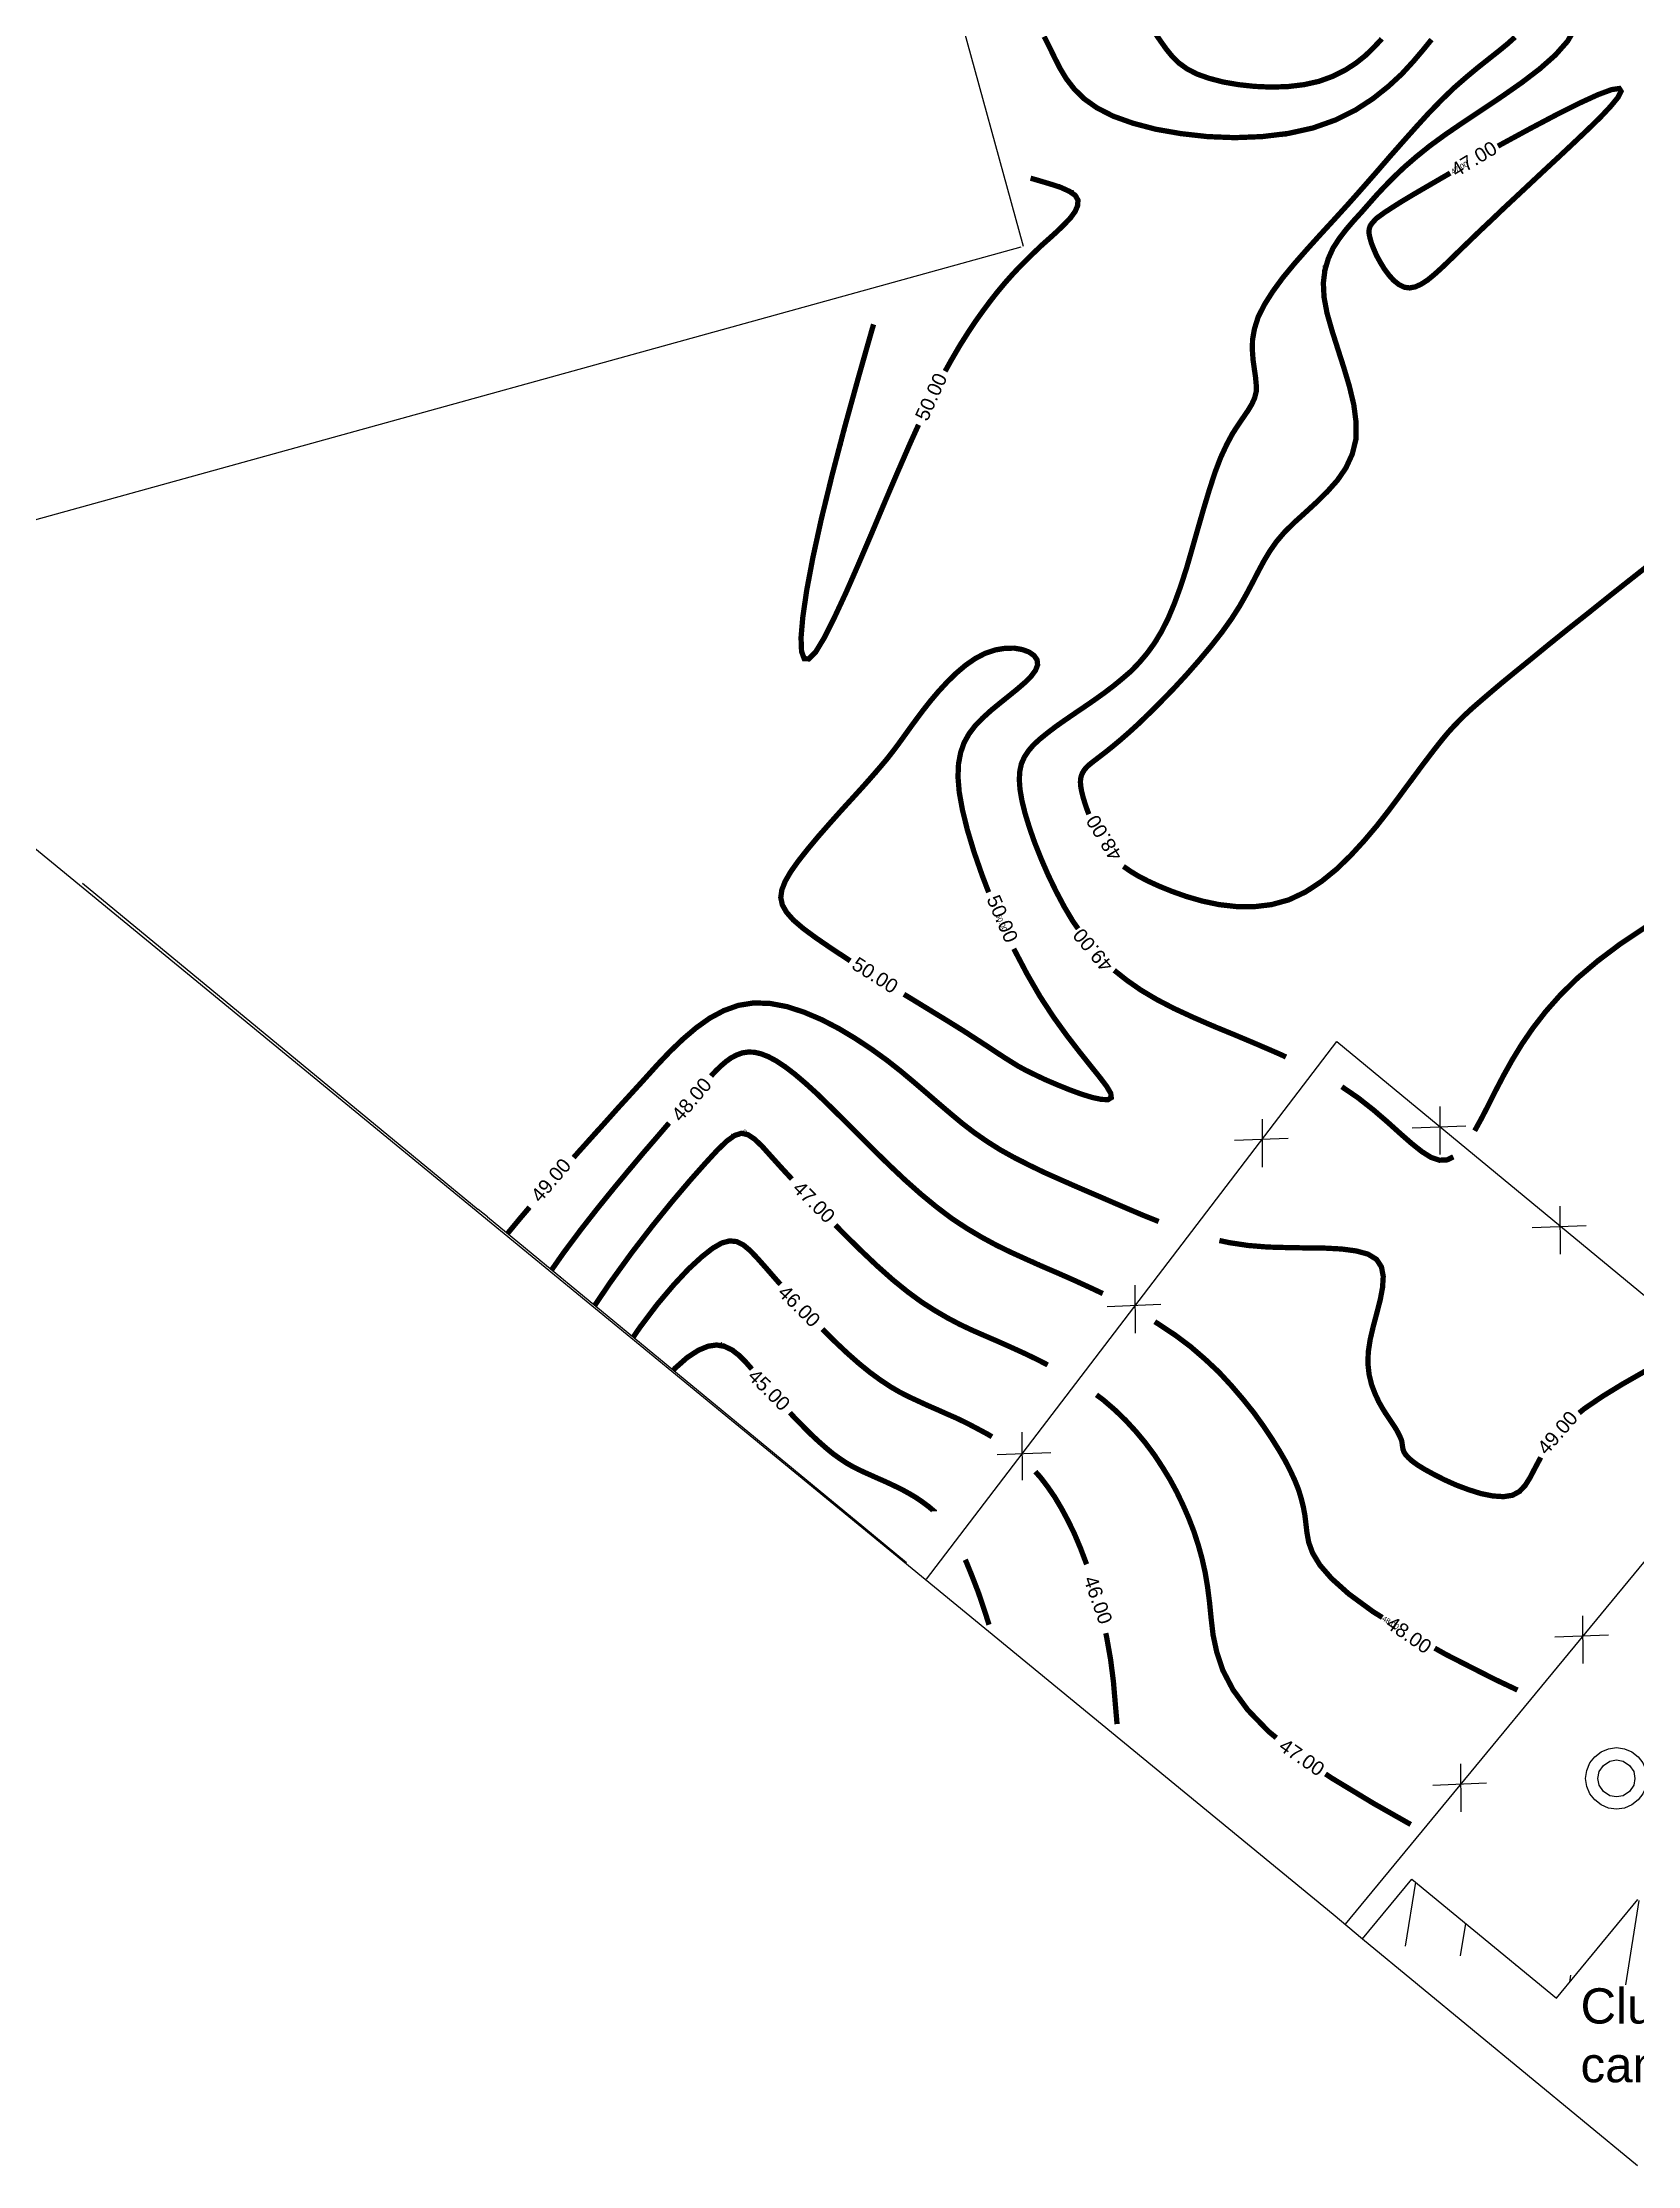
# Model space of a CAD drawing. Header units: metres. Extents: x 64 to 796628, y 142 to 671743.
# Drawn here: x 364120.2 to 364210.7, y 375680.4 to 375800.9 of the extents above; entities that cross this region are included whole.
import ezdxf
from ezdxf.enums import TextEntityAlignment as Align

# ---------------------------------------------------------------- set-up
doc = ezdxf.new("R2010")
doc.units = ezdxf.units.M
doc.header["$LTSCALE"] = 2
for name, color, linetype in [('Bâtiment', 1, 'Continuous'), ('Cotation Courbes de niveau', 246, 'Continuous'), ('COURBE PRINCIPALE', 246, 'Continuous'), ('SYMBOL_PUITS', 5, 'Continuous'), ('texte', 7, 'Continuous')]:
    doc.layers.add(name, color=color, linetype=linetype)
doc.layers.add('SYMBOL_CLOTURE', color=7, linetype='Continuous', lineweight=25)
doc.styles.add('Text pro', font='txt.shx', dxfattribs={"height": 5, "bigfont": 'bigfont.shx'})

# ---------------------------------------------------------------- blocks, each defined once
blk = doc.blocks.new('043')
at = {"color": 0, "linetype": 'Continuous'}
for p, q in [((-0.43, 0.25), (-0.35, 0.35)), ((-0.35, 0.35), (-0.25, 0.43)), ((-0.25, 0.43), (-0.13, 0.48)), ((-0.13, 0.48), (0, 0.5)), ((0, 0.5), (0.13, 0.48)), ((0.13, 0.48), (0.25, 0.43)), ((0.25, 0.43), (0.35, 0.35)), ((0.35, 0.35), (0.43, 0.25)), ((-0.5, 0), (-0.48, 0.13)), ((-0.48, -0.13), (-0.5, 0)), ((-0.48, 0.13), (-0.43, 0.25)), ((-0.3, 0), (-0.28, 0.11)), ((-0.28, -0.11), (-0.3, 0)), ((-0.28, 0.11), (-0.21, 0.21)), ((-0.21, 0.21), (-0.11, 0.28)), ((-0.11, 0.28), (0, 0.3)), ((0, 0.3), (0.11, 0.28)), ((0.11, 0.28), (0.21, 0.21)), ((0.21, 0.21), (0.28, 0.11)), ((0.28, 0.11), (0.3, 0)), ((0.3, 0), (0.28, -0.11)), ((0.43, 0.25), (0.48, 0.13)), ((0.48, 0.13), (0.5, 0)), ((0.5, 0), (0.48, -0.13)), ((-0.43, -0.25), (-0.48, -0.13)), ((-0.35, -0.35), (-0.43, -0.25)), ((-0.21, -0.21), (-0.28, -0.11)), ((-0.11, -0.28), (-0.21, -0.21)), ((0, -0.3), (-0.11, -0.28)), ((0.11, -0.28), (0, -0.3)), ((0.21, -0.21), (0.11, -0.28)), ((0.28, -0.11), (0.21, -0.21)), ((0.43, -0.25), (0.35, -0.35)), ((0.48, -0.13), (0.43, -0.25)), ((-0.25, -0.43), (-0.35, -0.35)), ((-0.13, -0.48), (-0.25, -0.43)), ((0, -0.5), (-0.13, -0.48)), ((0.13, -0.48), (0, -0.5)), ((0.25, -0.43), (0.13, -0.48)), ((0.35, -0.35), (0.25, -0.43))]:
    blk.add_line(p, q, dxfattribs=at)
blk = doc.blocks.new('puit')
at = {"layer": 'SYMBOL_PUITS', "xscale": 7, "yscale": 7, "zscale": 7}
blk.add_blockref('043', (0.08, -0.03, -0.39), dxfattribs=at)
blk = doc.blocks.new('A$C2BBB404F')
at = {"layer": 'SYMBOL_CLOTURE'}
for p, q in [((1.6, 0, -7.84), (1.59, 2.72, -7.84)), ((0, 1.52, -7.84), (3.05, 1.64, -7.84))]:
    blk.add_line(p, q, dxfattribs=at)

msp = doc.modelspace()

# ---------------------------------------------------------------- hatches: boundary and pattern name
at = {"layer": 'Bâtiment'}
h = msp.add_hatch(dxfattribs=at)
h.set_pattern_fill('ANSI31', color=256, angle=216, style=0)
edge = h.paths.add_edge_path()
edge.add_line((364206.12, 375689.85), (364210.75, 375695.47))
edge.add_line((364210.75, 375695.47), (364218.15, 375689.36))
edge.add_line((364218.15, 375689.36), (364218.03, 375689.22))
edge.add_line((364195.12, 375693.23), (364210.73, 375680.36))
edge.add_line((364195.12, 375693.23), (364197.91, 375696.62))
edge.add_line((364197.91, 375696.62), (364206.12, 375689.85))
h.paths.add_polyline_path([(364206.99, 375690.92), (364214.37, 375690.92), (364214.37, 375684.52), (364206.99, 375684.52)], flags=25)

# ---------------------------------------------------------------- linework, layer by layer
for p, q in [((364149.44, 375885.27), (364175.85, 375789.32)), ((363991.76, 375860.22), (364193.44, 375694.62)), ((364116.99, 375773.03), (364175.73, 375789.29)), ((364122.46, 375753.16), (364144.92, 375734.63)), ((364145.44, 375734.21), (364144.92, 375734.63)), ((364145.08, 375734.51), (364145.22, 375734.39)), ((364145.44, 375734.21), (364166.8, 375716.59)), ((364166.8, 375716.59), (364169.23, 375714.59)), ((364193.44, 375694.62), (364195.12, 375693.23)), ((364195.12, 375693.23), (364195.12, 375693.23))]:
    msp.add_line(p, q)
for p in [(364149.57, 375730.8), (364195.12, 375693.23)]:
    msp.add_point(p)
for p, q in [((364195.12, 375693.23), (364197.91, 375696.62)), ((364197.91, 375696.62), (364206.12, 375689.85)), ((364206.12, 375689.85), (364210.75, 375695.47)), ((364195.12, 375693.23), (364210.73, 375680.36))]:
    msp.add_line(p, q, dxfattribs=at)
at = {"layer": 'COURBE PRINCIPALE', "const_width": 0.3, "flags": 128}
for points, elevation in [([(364207.19, 375801.71), (364206.75, 375800.95), (364206.06, 375800.17), (364205.18, 375799.39), (364204.16, 375798.61), (364203.06, 375797.84), (364201.93, 375797.08), (364200.83, 375796.35), (364199.82, 375795.66), (364198.93, 375795.01), (364198.16, 375794.39), (364197.49, 375793.81), (364196.91, 375793.26), (364196.39, 375792.73), (364195.91, 375792.22), (364195.47, 375791.72), (364195.04, 375791.23), (364194.6, 375790.75), (364194.18, 375790.26), (364193.79, 375789.75), (364193.44, 375789.21), (364193.17, 375788.61), (364192.98, 375787.96), (364192.89, 375787.23), (364192.93, 375786.42), (364193.1, 375785.51), (364193.38, 375784.53), (364193.71, 375783.49), (364194.05, 375782.43), (364194.37, 375781.36), (364194.62, 375780.31), (364194.75, 375779.3), (364194.74, 375778.36), (364194.53, 375777.51), (364194.17, 375776.73), (364193.69, 375776.03), (364193.11, 375775.38), (364192.49, 375774.77), (364191.86, 375774.19), (364191.25, 375773.64), (364190.7, 375773.1), (364190.23, 375772.55), (364189.84, 375771.99), (364189.5, 375771.42), (364189.19, 375770.84), (364188.87, 375770.22), (364188.53, 375769.58), (364188.14, 375768.89), (364187.68, 375768.17), (364187.13, 375767.4), (364186.51, 375766.61), (364185.83, 375765.8), (364185.12, 375764.99), (364184.4, 375764.21), (364183.69, 375763.48), (364183.01, 375762.8), (364182.39, 375762.2), (364181.84, 375761.7), (364181.36, 375761.28), (364180.94, 375760.93), (364180.58, 375760.64), (364180.28, 375760.41), (364180.02, 375760.21), (364179.8, 375760.04), (364179.61, 375759.89), (364179.46, 375759.75), (364179.33, 375759.6), (364179.23, 375759.44), (364179.16, 375759.28), (364179.11, 375759.09), (364179.1, 375758.88), (364179.12, 375758.64), (364179.17, 375758.36), (364179.25, 375758.04), (364179.36, 375757.68), (364179.49, 375757.3), (364179.58, 375757.07)], 48), ([(364203.77, 375801.19), (364203.35, 375800.81), (364202.85, 375800.4), (364202.28, 375799.95), (364201.65, 375799.45), (364200.99, 375798.9), (364200.29, 375798.29), (364199.59, 375797.61), (364198.87, 375796.87), (364198.15, 375796.08), (364197.41, 375795.25), (364196.66, 375794.4), (364195.9, 375793.52), (364195.12, 375792.63), (364194.34, 375791.75), (364193.54, 375790.87), (364192.74, 375790), (364191.98, 375789.16), (364191.25, 375788.33), (364190.59, 375787.53), (364190.02, 375786.75), (364189.55, 375786.01), (364189.19, 375785.3), (364188.98, 375784.63), (364188.87, 375784.01), (364188.86, 375783.42), (364188.9, 375782.87), (364188.97, 375782.36), (364189.04, 375781.89), (364189.08, 375781.45), (364189.08, 375781.06), (364188.99, 375780.7), (364188.83, 375780.35), (364188.62, 375780), (364188.36, 375779.62), (364188.06, 375779.18), (364187.73, 375778.67), (364187.4, 375778.05), (364187.06, 375777.32), (364186.73, 375776.45), (364186.41, 375775.46), (364186.09, 375774.4), (364185.77, 375773.29), (364185.45, 375772.17), (364185.13, 375771.06), (364184.79, 375770.01), (364184.44, 375769.05), (364184.08, 375768.19), (364183.7, 375767.44), (364183.3, 375766.78), (364182.88, 375766.2), (364182.44, 375765.68), (364181.98, 375765.2), (364181.48, 375764.77), (364180.97, 375764.35), (364180.43, 375763.94), (364179.87, 375763.54), (364179.3, 375763.15), (364178.74, 375762.77), (364178.2, 375762.4), (364177.69, 375762.04), (364177.22, 375761.68), (364176.8, 375761.34), (364176.44, 375761.01), (364176.15, 375760.67), (364175.92, 375760.32), (364175.75, 375759.94), (364175.66, 375759.52), (364175.63, 375759.04), (364175.67, 375758.48), (364175.78, 375757.84), (364175.96, 375757.11), (364176.21, 375756.3), (364176.51, 375755.44), (364176.87, 375754.54), (364177.27, 375753.62), (364177.71, 375752.71), (364178.18, 375751.82), (364178.68, 375750.98), (364178.97, 375750.57)], 49), ([(364177.04, 375801.22), (364177.34, 375800.63), (364177.63, 375800.03), (364177.94, 375799.42), (364178.3, 375798.82), (364178.75, 375798.24), (364179.32, 375797.68), (364180.04, 375797.17), (364180.96, 375796.7), (364182.08, 375796.3), (364183.37, 375795.96), (364184.8, 375795.71), (364186.31, 375795.54), (364187.86, 375795.48), (364189.41, 375795.54), (364190.9, 375795.72), (364192.3, 375796.03), (364193.57, 375796.48), (364194.7, 375797.04), (364195.7, 375797.69), (364196.58, 375798.39), (364197.35, 375799.1), (364198, 375799.81), (364198.56, 375800.47), (364199.03, 375801.05)], 49), ([(364183.26, 375801.53), (364183.63, 375800.99), (364183.97, 375800.51), (364184.32, 375800.08), (364184.7, 375799.71), (364185.16, 375799.38), (364185.72, 375799.09), (364186.4, 375798.85), (364187.2, 375798.64), (364188.07, 375798.49), (364188.99, 375798.39), (364189.94, 375798.35), (364190.88, 375798.38), (364191.8, 375798.49), (364192.65, 375798.68), (364193.42, 375798.96), (364194.12, 375799.31), (364194.74, 375799.71), (364195.29, 375800.15), (364195.77, 375800.62), (364196.21, 375801.09)], 48), ([(364200.09, 375793.47), (364199.04, 375792.86), (364198.06, 375792.29), (364197.31, 375791.84), (364196.76, 375791.49), (364196.36, 375791.23), (364196.1, 375791.04), (364195.92, 375790.91), (364195.82, 375790.81), (364195.74, 375790.72), (364195.67, 375790.64), (364195.6, 375790.55), (364195.54, 375790.45), (364195.5, 375790.33), (364195.48, 375790.18), (364195.49, 375790), (364195.54, 375789.77), (364195.62, 375789.49), (364195.75, 375789.16), (364195.91, 375788.79), (364196.12, 375788.41), (364196.35, 375788.03), (364196.61, 375787.68), (364196.88, 375787.38), (364197.18, 375787.14), (364197.48, 375786.99), (364197.79, 375786.95), (364198.11, 375787.01), (364198.44, 375787.16), (364198.8, 375787.39), (364199.19, 375787.71), (364199.61, 375788.09), (364200.08, 375788.54), (364200.59, 375789.04), (364201.16, 375789.59), (364201.77, 375790.18), (364202.43, 375790.8), (364203.13, 375791.47), (364203.87, 375792.16), (364204.64, 375792.88), (364205.44, 375793.63), (364206.26, 375794.39), (364207.09, 375795.17), (364207.89, 375795.93), (364208.61, 375796.63), (364209.2, 375797.26), (364209.61, 375797.76), (364209.79, 375798.11), (364209.69, 375798.27), (364209.26, 375798.21), (364208.48, 375797.92), (364207.39, 375797.42), (364206.08, 375796.76), (364204.64, 375796), (364203.13, 375795.18), (364202.8, 375795)], 47), ([(364171.42, 375782.22), (364171.77, 375782.85), (364172.26, 375783.69), (364172.73, 375784.43), (364173.17, 375785.09), (364173.6, 375785.69), (364174.01, 375786.24), (364174.42, 375786.76), (364174.82, 375787.24), (364175.23, 375787.7), (364175.63, 375788.13), (364176.05, 375788.55), (364176.47, 375788.96), (364176.9, 375789.37), (364177.35, 375789.77), (364177.79, 375790.17), (364178.19, 375790.56), (364178.54, 375790.93), (364178.8, 375791.29), (364178.94, 375791.62), (364178.96, 375791.93), (364178.81, 375792.2), (364178.48, 375792.43), (364178, 375792.65), (364177.42, 375792.84), (364176.75, 375793.04), (364176.27, 375793.18)], 50), ([(364167.36, 375784.88), (364167.3, 375784.69), (364166.49, 375781.84), (364165.71, 375779.02), (364165, 375776.31), (364164.39, 375773.82), (364163.91, 375771.63), (364163.56, 375769.77), (364163.34, 375768.26), (364163.24, 375767.1), (364163.27, 375766.31), (364163.42, 375765.9), (364163.68, 375765.89), (364164.07, 375766.28), (364164.56, 375767.09), (364165.14, 375768.25), (364165.8, 375769.67), (364166.51, 375771.29), (364167.25, 375773.02), (364167.99, 375774.78), (364168.73, 375776.51), (364169.43, 375778.12), (364169.91, 375779.18)], 50), ([(364181.54, 375754.11), (364181.93, 375753.84), (364182.39, 375753.56), (364182.93, 375753.28), (364183.56, 375752.99), (364184.3, 375752.69), (364185.12, 375752.4), (364186.02, 375752.14), (364186.97, 375751.94), (364187.95, 375751.83), (364188.95, 375751.82), (364189.95, 375751.94), (364190.93, 375752.21), (364191.88, 375752.66), (364192.79, 375753.26), (364193.65, 375753.96), (364194.46, 375754.75), (364195.22, 375755.58), (364195.93, 375756.42), (364196.57, 375757.24), (364197.14, 375758), (364197.64, 375758.68), (364198.08, 375759.27), (364198.47, 375759.8), (364198.82, 375760.26), (364199.14, 375760.68), (364199.43, 375761.05), (364199.71, 375761.4), (364199.98, 375761.72), (364200.27, 375762.04), (364200.58, 375762.36), (364200.92, 375762.7), (364201.32, 375763.07), (364201.79, 375763.48), (364202.35, 375763.96), (364203, 375764.51), (364203.78, 375765.15), (364204.68, 375765.88), (364205.68, 375766.7), (364206.76, 375767.57), (364207.9, 375768.47), (364209.06, 375769.4), (364210.21, 375770.31), (364211.34, 375771.2)], 48), ([(364173.89, 375752.64), (364173.53, 375753.58), (364173.06, 375754.93), (364172.68, 375756.19), (364172.4, 375757.33), (364172.22, 375758.33), (364172.15, 375759.19), (364172.18, 375759.93), (364172.3, 375760.57), (364172.5, 375761.14), (364172.78, 375761.64), (364173.13, 375762.1), (364173.55, 375762.53), (364174.02, 375762.96), (364174.52, 375763.37), (364175.03, 375763.78), (364175.51, 375764.17), (364175.95, 375764.55), (364176.3, 375764.9), (364176.55, 375765.24), (364176.67, 375765.55), (364176.64, 375765.83), (364176.47, 375766.08), (364176.18, 375766.28), (364175.8, 375766.42), (364175.34, 375766.5), (364174.82, 375766.49), (364174.27, 375766.4), (364173.7, 375766.21), (364173.13, 375765.91), (364172.58, 375765.53), (364172.04, 375765.07), (364171.53, 375764.57), (364171.05, 375764.05), (364170.6, 375763.52), (364170.19, 375763), (364169.83, 375762.52), (364169.52, 375762.1), (364169.24, 375761.71), (364168.98, 375761.35), (364168.72, 375760.99), (364168.44, 375760.62), (364168.12, 375760.21), (364167.74, 375759.76), (364167.29, 375759.24), (364166.76, 375758.64), (364166.15, 375757.97), (364165.51, 375757.27), (364164.86, 375756.54), (364164.22, 375755.81), (364163.62, 375755.09), (364163.09, 375754.42), (364162.65, 375753.8), (364162.34, 375753.26), (364162.15, 375752.78), (364162.09, 375752.34), (364162.18, 375751.92), (364162.42, 375751.5), (364162.81, 375751.06), (364163.37, 375750.58), (364164.09, 375750.05), (364164.98, 375749.44), (364166, 375748.77), (364166.03, 375748.75)], 50), ([(364201.48, 375739.1), (364201.86, 375739.79), (364202.26, 375740.56), (364202.67, 375741.38), (364203.12, 375742.24), (364203.61, 375743.12), (364204.16, 375744.02), (364204.79, 375744.94), (364205.52, 375745.88), (364206.36, 375746.83), (364207.33, 375747.78), (364208.45, 375748.73), (364209.71, 375749.68), (364211.1, 375750.61), (364212.56, 375751.51), (364214.06, 375752.36), (364215.54, 375753.15), (364216.48, 375753.62)], 49), ([(364169.08, 375746.85), (364169.43, 375746.64), (364170.54, 375745.96), (364171.57, 375745.33), (364172.47, 375744.77), (364173.21, 375744.29), (364173.81, 375743.9), (364174.31, 375743.57), (364174.75, 375743.28), (364175.15, 375743.03), (364175.55, 375742.78), (364175.99, 375742.54), (364176.5, 375742.29), (364177.11, 375742), (364177.79, 375741.71), (364178.48, 375741.43), (364179.16, 375741.18), (364179.78, 375740.99), (364180.3, 375740.88), (364180.67, 375740.87), (364180.85, 375740.98), (364180.82, 375741.23), (364180.59, 375741.62), (364180.19, 375742.15), (364179.66, 375742.81), (364179.03, 375743.6), (364178.32, 375744.52), (364177.57, 375745.56), (364176.81, 375746.72), (364176.07, 375748), (364175.36, 375749.35), (364175.32, 375749.43)], 50), ([(364181.02, 375748.21), (364181.74, 375747.64), (364182.53, 375747.09), (364183.42, 375746.56), (364184.4, 375746.05), (364185.48, 375745.55), (364186.65, 375745.04), (364187.87, 375744.54), (364189.13, 375744.01), (364190.38, 375743.47), (364190.77, 375743.29)], 49), ([(364183.54, 375733.95), (364182.62, 375734.32), (364181.68, 375734.72), (364180.75, 375735.12), (364179.82, 375735.52), (364178.89, 375735.92), (364177.98, 375736.32), (364177.08, 375736.72), (364176.21, 375737.14), (364175.36, 375737.57), (364174.55, 375738.02), (364173.79, 375738.5), (364173.07, 375739), (364172.38, 375739.53), (364171.71, 375740.09), (364171.04, 375740.66), (364170.36, 375741.25), (364169.66, 375741.85), (364168.92, 375742.47), (364168.12, 375743.1), (364167.26, 375743.72), (364166.34, 375744.33), (364165.39, 375744.9), (364164.41, 375745.41), (364163.42, 375745.83), (364162.44, 375746.15), (364161.48, 375746.33), (364160.56, 375746.36), (364159.68, 375746.22), (364158.85, 375745.92), (364158.05, 375745.49), (364157.28, 375744.94), (364156.53, 375744.3), (364155.79, 375743.59), (364155.06, 375742.82), (364154.33, 375742.01), (364153.58, 375741.19), (364152.83, 375740.37), (364152.09, 375739.54), (364151.35, 375738.72), (364150.62, 375737.91), (364150.33, 375737.58)], 49), ([(364180.37, 375729.86), (364179.69, 375730.18), (364178.73, 375730.62), (364177.8, 375731.03), (364176.89, 375731.42), (364176.02, 375731.81), (364175.16, 375732.2), (364174.32, 375732.61), (364173.49, 375733.06), (364172.65, 375733.56), (364171.8, 375734.12), (364170.94, 375734.77), (364170.05, 375735.5), (364169.15, 375736.3), (364168.25, 375737.15), (364167.36, 375738.02), (364166.5, 375738.88), (364165.66, 375739.72), (364164.87, 375740.5), (364164.14, 375741.21), (364163.48, 375741.81), (364162.88, 375742.32), (364162.33, 375742.74), (364161.83, 375743.07), (364161.38, 375743.31), (364160.97, 375743.47), (364160.59, 375743.56), (364160.23, 375743.57), (364159.9, 375743.52), (364159.58, 375743.4), (364159.27, 375743.24), (364158.98, 375743.03), (364158.69, 375742.78), (364158.41, 375742.51), (364158.13, 375742.21)], 48), ([(364193.94, 375741.6), (364194.85, 375740.98), (364195.74, 375740.28), (364196.54, 375739.59), (364197.25, 375738.95), (364197.9, 375738.38), (364198.48, 375737.92), (364199, 375737.59), (364199.48, 375737.43), (364199.92, 375737.45), (364200.27, 375737.62)], 49), ([(364155.75, 375739.54), (364155.59, 375739.36), (364155, 375738.67), (364154.3, 375737.86), (364153.51, 375736.92), (364152.63, 375735.86), (364151.69, 375734.7), (364150.72, 375733.46), (364149.75, 375732.16), (364149.08, 375731.2)], 48), ([(364162.72, 375736.36), (364162.2, 375736.92), (364161.55, 375737.64), (364161.03, 375738.22), (364160.6, 375738.63), (364160.22, 375738.88), (364159.86, 375738.96), (364159.48, 375738.84), (364159.03, 375738.52), (364158.48, 375737.99), (364157.79, 375737.24), (364156.93, 375736.27), (364155.92, 375735.08), (364154.81, 375733.71), (364153.63, 375732.18), (364152.43, 375730.52), (364151.53, 375729.19)], 47), ([(364147.83, 375734.76), (364147.36, 375734.21), (364146.82, 375733.56), (364146.58, 375733.27)], 49), ([(364177.24, 375725.81), (364176.66, 375726.11), (364175.89, 375726.48), (364175.12, 375726.83), (364174.38, 375727.16), (364173.66, 375727.47), (364172.95, 375727.78), (364172.25, 375728.11), (364171.55, 375728.48), (364170.83, 375728.9), (364170.08, 375729.38), (364169.29, 375729.96), (364168.45, 375730.64), (364167.55, 375731.44), (364166.61, 375732.33), (364165.66, 375733.27), (364165.19, 375733.75)], 47), ([(364205.23, 375720.56), (364204.91, 375719.96), (364204.63, 375719.42), (364204.35, 375718.97), (364204.03, 375718.63), (364203.63, 375718.41), (364203.12, 375718.33), (364202.51, 375718.37), (364201.85, 375718.5), (364201.15, 375718.72), (364200.45, 375718.98), (364199.78, 375719.28), (364199.17, 375719.59), (364198.64, 375719.88), (364198.23, 375720.13), (364197.92, 375720.36), (364197.7, 375720.56), (364197.55, 375720.73), (364197.46, 375720.88), (364197.41, 375721.02), (364197.39, 375721.14), (364197.37, 375721.26), (364197.36, 375721.37), (364197.34, 375721.48), (364197.3, 375721.6), (364197.24, 375721.74), (364197.16, 375721.9), (364197.06, 375722.09), (364196.92, 375722.32), (364196.74, 375722.59), (364196.53, 375722.9), (364196.29, 375723.27), (364196.05, 375723.69), (364195.83, 375724.16), (364195.63, 375724.68), (364195.49, 375725.25), (364195.42, 375725.87), (364195.44, 375726.54), (364195.55, 375727.26), (364195.73, 375728.02), (364195.93, 375728.77), (364196.12, 375729.51), (364196.25, 375730.2), (364196.29, 375730.83), (364196.19, 375731.37), (364195.91, 375731.8), (364195.42, 375732.1), (364194.75, 375732.28), (364193.92, 375732.39), (364192.97, 375732.44), (364191.94, 375732.45), (364190.84, 375732.47), (364189.73, 375732.5), (364188.62, 375732.59), (364187.55, 375732.75), (364186.99, 375732.87)], 49), ([(364162.07, 375730.38), (364161.77, 375730.72), (364161.23, 375731.34), (364160.76, 375731.87), (364160.35, 375732.3), (364159.97, 375732.62), (364159.59, 375732.81), (364159.19, 375732.85), (364158.74, 375732.73), (364158.22, 375732.43), (364157.6, 375731.94), (364156.85, 375731.25), (364156.01, 375730.35), (364155.08, 375729.25), (364154.1, 375727.95), (364153.71, 375727.38)], 46), ([(364196.24, 375711.47), (364195.71, 375711.8), (364194.33, 375712.81), (364193.35, 375713.69), (364192.69, 375714.45), (364192.28, 375715.13), (364192.06, 375715.73), (364191.96, 375716.28), (364191.9, 375716.79), (364191.84, 375717.28), (364191.75, 375717.76), (364191.63, 375718.24), (364191.48, 375718.73), (364191.28, 375719.23), (364191.03, 375719.77), (364190.74, 375720.34), (364190.38, 375720.96), (364189.96, 375721.63), (364189.48, 375722.35), (364188.94, 375723.1), (364188.33, 375723.86), (364187.67, 375724.63), (364186.96, 375725.4), (364186.18, 375726.13), (364185.36, 375726.84), (364184.48, 375727.5), (364183.56, 375728.11), (364183.32, 375728.26)], 48), ([(364160.45, 375725.57), (364160.1, 375725.97), (364159.71, 375726.36), (364159.32, 375726.66), (364158.9, 375726.86), (364158.45, 375726.94), (364157.96, 375726.87), (364157.41, 375726.64), (364156.78, 375726.23), (364156.09, 375725.62), (364155.99, 375725.5)], 45), ([(364174.08, 375721.73), (364173.81, 375721.89), (364173.23, 375722.2), (364172.66, 375722.5), (364172.08, 375722.78), (364171.51, 375723.03), (364170.95, 375723.28), (364170.42, 375723.51), (364169.9, 375723.75), (364169.38, 375723.99), (364168.85, 375724.26), (364168.32, 375724.57), (364167.76, 375724.94), (364167.17, 375725.37), (364166.54, 375725.88), (364165.87, 375726.47), (364165.17, 375727.13), (364164.46, 375727.84)], 46), ([(364213.36, 375726.68), (364212.31, 375726.09), (364211.08, 375725.41), (364209.87, 375724.72), (364208.73, 375724.02), (364207.7, 375723.32), (364207.41, 375723.08)], 49), ([(364190.22, 375704.64), (364189.78, 375705), (364188.6, 375706.22), (364187.76, 375707.37), (364187.19, 375708.46), (364186.84, 375709.5), (364186.63, 375710.48), (364186.52, 375711.42), (364186.43, 375712.32), (364186.32, 375713.19), (364186.18, 375714.03), (364186, 375714.83), (364185.78, 375715.62), (364185.53, 375716.38), (364185.24, 375717.13), (364184.92, 375717.86), (364184.57, 375718.59), (364184.18, 375719.31), (364183.75, 375720.01), (364183.29, 375720.71), (364182.79, 375721.38), (364182.25, 375722.03), (364181.67, 375722.66), (364181.06, 375723.25), (364180.4, 375723.82), (364180.01, 375724.11)], 47), ([(364170.8, 375717.49), (364170.8, 375717.5), (364170.48, 375717.77), (364170.13, 375718.03), (364169.78, 375718.27), (364169.41, 375718.49), (364169.03, 375718.7), (364168.65, 375718.89), (364168.27, 375719.07), (364167.9, 375719.24), (364167.53, 375719.4), (364167.18, 375719.56), (364166.84, 375719.71), (364166.5, 375719.87), (364166.15, 375720.05), (364165.8, 375720.25), (364165.44, 375720.49), (364165.05, 375720.77), (364164.64, 375721.11), (364164.2, 375721.5), (364163.73, 375721.94), (364163.26, 375722.42), (364162.77, 375722.92), (364162.61, 375723.1)], 45), ([(364179.45, 375714.49), (364179.11, 375715.39), (364178.76, 375716.22), (364178.39, 375716.98), (364178.02, 375717.67), (364177.64, 375718.31), (364177.24, 375718.89), (364176.83, 375719.43), (364176.54, 375719.75)], 46), ([(364173.91, 375711.06), (364173.66, 375711.85), (364173.3, 375712.91), (364172.94, 375713.84), (364172.61, 375714.65), (364172.56, 375714.75)], 45), ([(364181.18, 375705.42), (364181.08, 375706.57), (364180.97, 375707.86), (364180.81, 375709.1), (364180.6, 375710.29), (364180.54, 375710.58)], 46), ([(364203.91, 375707.35), (364202.6, 375707.97), (364199.87, 375709.36), (364199.21, 375709.73)], 48), ([(364197.85, 375699.72), (364195.75, 375700.91), (364193.37, 375702.35), (364193.01, 375702.59)], 47)]:
    msp.add_lwpolyline(points, dxfattribs=dict(at, elevation=elevation))
at = {"layer": 'SYMBOL_CLOTURE'}
for p, q in [((364170.37, 375713.65, -0.13), (364193.65, 375744.16, -2.54)), ((364193.65, 375744.16, -2.54), (364218.31, 375723.81, -2.54)), ((364199.53, 375737.75, -7.84), (364199.52, 375740.47, -7.84)), ((364189.44, 375737.04, -9.81), (364189.43, 375739.76, -9.81)), ((364197.93, 375739.27, -7.84), (364200.98, 375739.39, -7.84)), ((364187.84, 375738.56, -9.81), (364190.89, 375738.68, -9.81)), ((364206.36, 375732.1, -7.84), (364206.34, 375734.82, -7.84)), ((364204.75, 375733.61, -7.84), (364207.8, 375733.73, -7.84)), ((364218.52, 375723.64), (364194.12, 375694.06)), ((364175.81, 375719.27, -8.4), (364175.79, 375721.99, -8.4)), ((364174.37, 375720.72, -8.4), (364177.42, 375720.84, -8.4)), ((364207.63, 375708.85, -7.84), (364207.62, 375711.57, -7.84)), ((364206.03, 375710.37, -7.84), (364209.08, 375710.49, -7.84)), ((364200.71, 375700.44, -7.84), (364200.7, 375703.16, -7.84)), ((364199.11, 375701.96, -7.84), (364202.16, 375702.08, -7.84))]:
    msp.add_line(p, q, dxfattribs=at)

# ---------------------------------------------------------------- block references
msp.add_blockref('A$C2BBB404F', (364180.62, 375727.61))
at = {"layer": 'SYMBOL_PUITS', "linetype": 'Continuous', "xscale": 0.5, "yscale": 0.5, "zscale": 0.5}
msp.add_blockref('puit', (364209.49, 375702.35), dxfattribs=at)

# ---------------------------------------------------------------- texts
at = {"layer": 'Cotation Courbes de niveau'}
for s, rotation, oblique, p in [('49.00', 12.5965, 0, (364190.91, 375795.72, 49)), ('49.00', 12.5965, 0, (364190.91, 375795.72, 49)), ('49.00', 12.5965, 0, (364190.91, 375795.72, 49)), ('49.00', 12.5965, 0, (364190.91, 375795.72, 49)), ('49.00', 12.5965, 0, (364190.91, 375795.72, 49)), ('49.00', 12.5965, 0, (364190.91, 375795.72, 49)), ('49.00', 12.5965, 0, (364190.91, 375795.72, 49)), ('49.00', 12.5965, 0, (364190.91, 375795.72, 49)), ('49.00', 12.5965, 0, (364190.91, 375795.72, 49)), ('49.00', 12.5965, 0, (364190.91, 375795.72, 49)), ('49.00', 12.5965, 0, (364190.91, 375795.72, 49)), ('49.00', 12.5965, 0, (364190.91, 375795.72, 49)), ('49.00', 12.5965, 0, (364190.91, 375795.72, 49)), ('49.00', 12.5965, 0, (364190.91, 375795.72, 49)), ('49.00', 12.5965, 0, (364190.91, 375795.72, 49)), ('49.00', 12.5965, 0, (364190.91, 375795.72, 49)), ('49.00', 48.8625, 360, (364195.46, 375793.02, 49)), ('49.00', 48.8625, 360, (364195.46, 375793.02, 49)), ('49.00', 48.8625, 360, (364195.46, 375793.02, 49)), ('49.00', 48.8625, 360, (364195.46, 375793.02, 49)), ('49.00', 48.8625, 360, (364195.46, 375793.02, 49)), ('49.00', 48.8625, 360, (364195.46, 375793.02, 49)), ('49.00', 48.8625, 360, (364195.46, 375793.02, 49)), ('49.00', 48.8625, 360, (364195.46, 375793.02, 49)), ('49.00', 48.8625, 360, (364195.46, 375793.02, 49)), ('49.00', 48.8625, 360, (364195.46, 375793.02, 49)), ('49.00', 48.8625, 360, (364195.46, 375793.02, 49)), ('49.00', 48.8625, 360, (364195.46, 375793.02, 49)), ('49.00', 48.8625, 360, (364195.46, 375793.02, 49)), ('49.00', 48.8625, 360, (364195.46, 375793.02, 49)), ('49.00', 48.8625, 360, (364195.46, 375793.02, 49)), ('49.00', 48.8625, 360, (364195.46, 375793.02, 49)), ('47.00', 29.5565, 0, (364200.62, 375793.77, 47)), ('47.00', 29.5565, 0, (364200.62, 375793.77, 47)), ('47.00', 29.5565, 0, (364200.62, 375793.77, 47)), ('47.00', 29.5565, 0, (364200.62, 375793.77, 47)), ('47.00', 29.5565, 0, (364200.62, 375793.77, 47)), ('47.00', 29.5565, 0, (364200.62, 375793.77, 47)), ('47.00', 29.5565, 0, (364200.62, 375793.77, 47)), ('50.00', 336.0425, 360, (364178.26, 375792.53, 50)), ('50.00', 336.0425, 360, (364178.26, 375792.53, 50)), ('50.00', 336.0425, 360, (364178.26, 375792.53, 50)), ('50.00', 336.0425, 360, (364178.26, 375792.53, 50)), ('50.00', 336.0425, 360, (364178.26, 375792.53, 50)), ('50.00', 336.0425, 360, (364178.26, 375792.53, 50)), ('50.00', 336.0425, 360, (364178.26, 375792.53, 50)), ('50.00', 336.0425, 360, (364178.26, 375792.53, 50)), ('50.00', 336.0425, 360, (364178.26, 375792.53, 50)), ('50.00', 336.0425, 360, (364178.26, 375792.53, 50)), ('50.00', 75.2929, 0, (364165.57, 375778.48, 50)), ('50.00', 75.2929, 0, (364165.57, 375778.48, 50)), ('50.00', 75.2929, 0, (364165.57, 375778.48, 50)), ('50.00', 75.2929, 0, (364165.57, 375778.48, 50)), ('50.00', 75.2929, 0, (364165.57, 375778.48, 50)), ('50.00', 75.2929, 0, (364165.57, 375778.48, 50)), ('50.00', 75.2929, 0, (364165.57, 375778.48, 50)), ('50.00', 75.2929, 0, (364165.57, 375778.48, 50)), ('50.00', 75.2929, 0, (364165.57, 375778.48, 50)), ('50.00', 75.2929, 0, (364165.57, 375778.48, 50)), ('48.00', 43.859, 360, (364182.53, 375762.34, 48)), ('48.00', 43.859, 360, (364182.53, 375762.34, 48)), ('48.00', 43.859, 360, (364182.53, 375762.34, 48)), ('48.00', 43.859, 360, (364182.53, 375762.34, 48)), ('48.00', 43.859, 360, (364182.53, 375762.34, 48)), ('48.00', 43.859, 360, (364182.53, 375762.34, 48)), ('48.00', 43.859, 360, (364182.53, 375762.34, 48)), ('48.00', 43.859, 360, (364182.53, 375762.34, 48)), ('48.00', 43.859, 360, (364182.53, 375762.34, 48)), ('48.00', 43.859, 360, (364182.53, 375762.34, 48)), ('50.00', 48.1448, 360, (364167.2, 375759.13, 50)), ('50.00', 48.1448, 360, (364167.2, 375759.13, 50)), ('50.00', 48.1448, 360, (364167.2, 375759.13, 50)), ('50.00', 48.1448, 360, (364167.2, 375759.13, 50)), ('50.00', 48.1448, 360, (364167.2, 375759.13, 50)), ('50.00', 48.1448, 360, (364167.2, 375759.13, 50)), ('50.00', 48.1448, 360, (364167.2, 375759.13, 50)), ('50.00', 48.1448, 360, (364167.2, 375759.13, 50)), ('50.00', 48.1448, 360, (364167.2, 375759.13, 50)), ('50.00', 48.1448, 360, (364167.2, 375759.13, 50)), ('50.00', 48.1448, 360, (364167.2, 375759.13, 50)), ('50.00', 48.1448, 360, (364167.2, 375759.13, 50)), ('50.00', 48.1448, 360, (364167.2, 375759.13, 50)), ('50.00', 48.1448, 360, (364167.2, 375759.13, 50)), ('50.00', 48.1448, 360, (364167.2, 375759.13, 50)), ('48.00', 53.4756, 0, (364197.76, 375758.84, 48)), ('48.00', 53.4756, 0, (364197.76, 375758.84, 48)), ('48.00', 53.4756, 0, (364197.76, 375758.84, 48)), ('48.00', 53.4756, 0, (364197.76, 375758.84, 48)), ('48.00', 53.4756, 0, (364197.76, 375758.84, 48)), ('48.00', 53.4756, 0, (364197.76, 375758.84, 48)), ('48.00', 53.4756, 0, (364197.76, 375758.84, 48)), ('48.00', 53.4756, 0, (364197.76, 375758.84, 48)), ('48.00', 53.4756, 0, (364197.76, 375758.84, 48)), ('48.00', 53.4756, 0, (364197.76, 375758.84, 48)), ('50.00', 293.3189, 0, (364174.62, 375750.92, 50)), ('50.00', 293.3189, 0, (364174.62, 375750.92, 50)), ('50.00', 293.3189, 0, (364174.62, 375750.92, 50)), ('50.00', 293.3189, 0, (364174.62, 375750.92, 50)), ('50.00', 293.3189, 0, (364174.62, 375750.92, 50)), ('50.00', 293.3189, 0, (364174.62, 375750.92, 50)), ('50.00', 293.3189, 0, (364174.62, 375750.92, 50)), ('50.00', 293.3189, 0, (364174.62, 375750.92, 50)), ('50.00', 293.3189, 0, (364174.62, 375750.92, 50)), ('50.00', 293.3189, 0, (364174.62, 375750.92, 50)), ('50.00', 293.3189, 0, (364174.62, 375750.92, 50)), ('50.00', 293.3189, 0, (364174.62, 375750.92, 50)), ('50.00', 293.3189, 0, (364174.62, 375750.92, 50)), ('50.00', 293.3189, 0, (364174.62, 375750.92, 50)), ('49.00', 36.8487, 360, (364208.76, 375748.97, 49)), ('49.00', 36.8487, 360, (364208.76, 375748.97, 49)), ('49.00', 36.8487, 360, (364208.76, 375748.97, 49)), ('49.00', 36.8487, 360, (364208.76, 375748.97, 49)), ('49.00', 36.8487, 360, (364208.76, 375748.97, 49)), ('49.00', 36.8487, 360, (364208.76, 375748.97, 49)), ('49.00', 36.8487, 360, (364208.76, 375748.97, 49)), ('49.00', 36.8487, 360, (364208.76, 375748.97, 49)), ('49.00', 36.8487, 360, (364208.76, 375748.97, 49)), ('49.00', 36.8487, 360, (364208.76, 375748.97, 49)), ('49.00', 36.8487, 360, (364208.76, 375748.97, 49)), ('49.00', 36.8487, 360, (364208.76, 375748.97, 49)), ('49.00', 36.8487, 360, (364208.76, 375748.97, 49)), ('49.00', 36.8487, 360, (364208.76, 375748.97, 49)), ('49.00', 36.8487, 360, (364208.76, 375748.97, 49)), ('49.00', 36.8487, 360, (364208.76, 375748.97, 49)), ('49.00', 337.4186, 360, (364186.84, 375744.97, 49)), ('49.00', 337.4186, 360, (364186.84, 375744.97, 49)), ('49.00', 337.4186, 360, (364186.84, 375744.97, 49)), ('49.00', 337.4186, 360, (364186.84, 375744.97, 49)), ('49.00', 337.4186, 360, (364186.84, 375744.97, 49)), ('49.00', 337.4186, 360, (364186.84, 375744.97, 49)), ('49.00', 337.4186, 360, (364186.84, 375744.97, 49)), ('49.00', 337.4186, 360, (364186.84, 375744.97, 49)), ('49.00', 337.4186, 360, (364186.84, 375744.97, 49)), ('49.00', 337.4186, 360, (364186.84, 375744.97, 49)), ('49.00', 337.4186, 360, (364186.84, 375744.97, 49)), ('49.00', 337.4186, 360, (364186.84, 375744.97, 49)), ('49.00', 337.4186, 360, (364186.84, 375744.97, 49)), ('49.00', 337.4186, 360, (364186.84, 375744.97, 49)), ('49.00', 337.4186, 360, (364186.84, 375744.97, 49)), ('49.00', 337.4186, 360, (364186.84, 375744.97, 49)), ('49.00', 47.9523, 0, (364151.39, 375738.77, 49)), ('49.00', 47.9523, 0, (364151.39, 375738.77, 49)), ('49.00', 47.9523, 0, (364151.39, 375738.77, 49)), ('49.00', 47.9523, 0, (364151.39, 375738.77, 49)), ('49.00', 47.9523, 0, (364151.39, 375738.77, 49)), ('49.00', 47.9523, 0, (364151.39, 375738.77, 49)), ('49.00', 47.9523, 0, (364151.39, 375738.77, 49)), ('49.00', 47.9523, 0, (364151.39, 375738.77, 49)), ('49.00', 47.9523, 0, (364151.39, 375738.77, 49)), ('49.00', 47.9523, 0, (364151.39, 375738.77, 49)), ('49.00', 47.9523, 0, (364151.39, 375738.77, 49)), ('49.00', 47.9523, 0, (364151.39, 375738.77, 49)), ('49.00', 47.9523, 0, (364151.39, 375738.77, 49)), ('49.00', 47.9523, 0, (364151.39, 375738.77, 49)), ('49.00', 47.9523, 0, (364151.39, 375738.77, 49)), ('49.00', 47.9523, 0, (364151.39, 375738.77, 49)), ('47.00', 17.0109, 360, (364159.69, 375738.9, 47)), ('47.00', 17.0109, 360, (364159.69, 375738.9, 47)), ('47.00', 17.0109, 360, (364159.69, 375738.9, 47)), ('47.00', 17.0109, 360, (364159.69, 375738.9, 47)), ('47.00', 17.0109, 360, (364159.69, 375738.9, 47)), ('47.00', 17.0109, 360, (364159.69, 375738.9, 47)), ('47.00', 17.0109, 360, (364159.69, 375738.9, 47)), ('47.00', 17.0109, 360, (364159.69, 375738.9, 47)), ('47.00', 17.0109, 360, (364159.69, 375738.9, 47)), ('47.00', 17.0109, 360, (364159.69, 375738.9, 47)), ('47.00', 17.0109, 360, (364159.69, 375738.9, 47)), ('47.00', 17.0109, 360, (364159.69, 375738.9, 47)), ('47.00', 17.0109, 360, (364159.69, 375738.9, 47)), ('48.00', 49.7358, 360, (364153.58, 375737, 48)), ('48.00', 49.7358, 360, (364153.58, 375737, 48)), ('48.00', 49.7358, 360, (364153.58, 375737, 48)), ('48.00', 49.7358, 360, (364153.58, 375737, 48)), ('48.00', 49.7358, 360, (364153.58, 375737, 48)), ('48.00', 49.7358, 360, (364153.58, 375737, 48)), ('48.00', 49.7358, 360, (364153.58, 375737, 48)), ('48.00', 49.7358, 360, (364153.58, 375737, 48)), ('48.00', 49.7358, 360, (364153.58, 375737, 48)), ('48.00', 49.7358, 360, (364153.58, 375737, 48)), ('48.00', 49.7358, 360, (364153.58, 375737, 48)), ('48.00', 49.7358, 360, (364153.58, 375737, 48)), ('48.00', 49.7358, 360, (364153.58, 375737, 48)), ('48.00', 49.7358, 360, (364153.58, 375737, 48)), ('49.00', 332.8817, 360, (364175.65, 375737.43, 49)), ('49.00', 332.8817, 360, (364175.65, 375737.43, 49)), ('49.00', 332.8817, 360, (364175.65, 375737.43, 49)), ('49.00', 332.8817, 360, (364175.65, 375737.43, 49)), ('49.00', 332.8817, 360, (364175.65, 375737.43, 49)), ('49.00', 332.8817, 360, (364175.65, 375737.43, 49)), ('49.00', 332.8817, 360, (364175.65, 375737.43, 49)), ('49.00', 332.8817, 360, (364175.65, 375737.43, 49)), ('49.00', 332.8817, 360, (364175.65, 375737.43, 49)), ('49.00', 332.8817, 360, (364175.65, 375737.43, 49)), ('49.00', 332.8817, 360, (364175.65, 375737.43, 49)), ('49.00', 332.8817, 360, (364175.65, 375737.43, 49)), ('49.00', 332.8817, 360, (364175.65, 375737.43, 49)), ('49.00', 332.8817, 360, (364175.65, 375737.43, 49)), ('49.00', 332.8817, 360, (364175.65, 375737.43, 49)), ('49.00', 332.8817, 360, (364175.65, 375737.43, 49)), ('45.00', 334.3573, 0, (364159.01, 375726.81, 45)), ('45.00', 334.3573, 0, (364159.01, 375726.81, 45)), ('45.00', 334.3573, 0, (364159.01, 375726.81, 45)), ('45.00', 334.3573, 0, (364159.01, 375726.81, 45)), ('45.00', 334.3573, 0, (364159.01, 375726.81, 45)), ('45.00', 334.3573, 0, (364159.01, 375726.81, 45)), ('45.00', 334.3573, 0, (364159.01, 375726.81, 45)), ('45.00', 334.3573, 0, (364159.01, 375726.81, 45)), ('45.00', 334.3573, 0, (364159.01, 375726.81, 45)), ('45.00', 334.3573, 0, (364159.01, 375726.81, 45)), ('45.00', 334.3573, 0, (364159.01, 375726.81, 45)), ('46.00', 336.0033, 360, (364170.36, 375723.54, 46)), ('46.00', 336.0033, 360, (364170.36, 375723.54, 46)), ('46.00', 336.0033, 360, (364170.36, 375723.54, 46)), ('46.00', 336.0033, 360, (364170.36, 375723.54, 46)), ('46.00', 336.0033, 360, (364170.36, 375723.54, 46)), ('46.00', 336.0033, 360, (364170.36, 375723.54, 46)), ('46.00', 336.0033, 360, (364170.36, 375723.54, 46)), ('46.00', 336.0033, 360, (364170.36, 375723.54, 46)), ('46.00', 336.0033, 360, (364170.36, 375723.54, 46)), ('46.00', 336.0033, 360, (364170.36, 375723.54, 46)), ('46.00', 336.0033, 360, (364170.36, 375723.54, 46)), ('46.00', 336.0033, 360, (364170.36, 375723.54, 46)), ('49.00', 299.9026, 0, (364196.19, 375723.45, 49)), ('49.00', 299.9026, 0, (364196.19, 375723.45, 49)), ('49.00', 299.9026, 0, (364196.19, 375723.45, 49)), ('49.00', 299.9026, 0, (364196.19, 375723.45, 49)), ('49.00', 299.9026, 0, (364196.19, 375723.45, 49)), ('49.00', 299.9026, 0, (364196.19, 375723.45, 49)), ('49.00', 299.9026, 0, (364196.19, 375723.45, 49)), ('49.00', 299.9026, 0, (364196.19, 375723.45, 49)), ('49.00', 299.9026, 0, (364196.19, 375723.45, 49)), ('49.00', 299.9026, 0, (364196.19, 375723.45, 49)), ('49.00', 299.9026, 0, (364196.19, 375723.45, 49)), ('49.00', 299.9026, 0, (364196.19, 375723.45, 49)), ('49.00', 299.9026, 0, (364196.19, 375723.45, 49)), ('49.00', 299.9026, 0, (364196.19, 375723.45, 49)), ('49.00', 299.9026, 0, (364196.19, 375723.45, 49)), ('49.00', 299.9026, 0, (364196.19, 375723.45, 49)), ('47.00', 306.5468, 0, (364183.12, 375720.93, 47)), ('47.00', 306.5468, 0, (364183.12, 375720.93, 47)), ('47.00', 306.5468, 0, (364183.12, 375720.93, 47)), ('47.00', 306.5468, 0, (364183.12, 375720.93, 47)), ('47.00', 306.5468, 0, (364183.12, 375720.93, 47)), ('47.00', 306.5468, 0, (364183.12, 375720.93, 47)), ('47.00', 306.5468, 0, (364183.12, 375720.93, 47)), ('47.00', 306.5468, 0, (364183.12, 375720.93, 47)), ('47.00', 306.5468, 0, (364183.12, 375720.93, 47)), ('47.00', 306.5468, 0, (364183.12, 375720.93, 47)), ('47.00', 306.5468, 0, (364183.12, 375720.93, 47)), ('47.00', 306.5468, 0, (364183.12, 375720.93, 47)), ('47.00', 306.5468, 0, (364183.12, 375720.93, 47)), ('48.00', 327.9392, 360, (364196.71, 375711.18, 48)), ('48.00', 327.9392, 360, (364196.71, 375711.18, 48)), ('48.00', 327.9392, 360, (364196.71, 375711.18, 48)), ('48.00', 327.9392, 360, (364196.71, 375711.18, 48)), ('48.00', 327.9392, 360, (364196.71, 375711.18, 48)), ('48.00', 327.9392, 360, (364196.71, 375711.18, 48)), ('48.00', 327.9392, 360, (364196.71, 375711.18, 48)), ('48.00', 327.9392, 360, (364196.71, 375711.18, 48)), ('48.00', 327.9392, 360, (364196.71, 375711.18, 48)), ('48.00', 327.9392, 360, (364196.71, 375711.18, 48)), ('48.00', 327.9392, 360, (364196.71, 375711.18, 48)), ('48.00', 327.9392, 360, (364196.71, 375711.18, 48)), ('48.00', 327.9392, 360, (364196.71, 375711.18, 48))]:
    msp.add_text(s, height=0.3, rotation=rotation, dxfattribs=dict(at, oblique=oblique)).set_placement(p, align=Align.MIDDLE_CENTER)
for s, rotation, p in [('48.00', 83.3489, (364192.95, 375787.75, 48)), ('48.00', 83.3489, (364192.95, 375787.75, 48)), ('48.00', 83.3489, (364192.95, 375787.75, 48)), ('48.00', 83.3489, (364192.95, 375787.75, 48)), ('48.00', 83.3489, (364192.95, 375787.75, 48)), ('48.00', 83.3489, (364192.95, 375787.75, 48)), ('48.00', 83.3489, (364192.95, 375787.75, 48)), ('48.00', 83.3489, (364192.95, 375787.75, 48)), ('48.00', 83.3489, (364192.95, 375787.75, 48)), ('48.00', 83.3489, (364192.95, 375787.75, 48)), ('49.00', 54.2835, (364183.17, 375766.6, 49)), ('49.00', 54.2835, (364183.17, 375766.6, 49)), ('49.00', 54.2835, (364183.17, 375766.6, 49)), ('49.00', 54.2835, (364183.17, 375766.6, 49)), ('49.00', 54.2835, (364183.17, 375766.6, 49)), ('49.00', 54.2835, (364183.17, 375766.6, 49)), ('49.00', 54.2835, (364183.17, 375766.6, 49)), ('49.00', 54.2835, (364183.17, 375766.6, 49)), ('49.00', 54.2835, (364183.17, 375766.6, 49)), ('49.00', 54.2835, (364183.17, 375766.6, 49)), ('49.00', 54.2835, (364183.17, 375766.6, 49)), ('49.00', 54.2835, (364183.17, 375766.6, 49)), ('49.00', 54.2835, (364183.17, 375766.6, 49)), ('49.00', 54.2835, (364183.17, 375766.6, 49)), ('49.00', 54.2835, (364183.17, 375766.6, 49)), ('49.00', 54.2835, (364183.17, 375766.6, 49)), ('48.00', 336.289, (364176.55, 375731.58, 48)), ('48.00', 336.289, (364176.55, 375731.58, 48)), ('48.00', 336.289, (364176.55, 375731.58, 48)), ('48.00', 336.289, (364176.55, 375731.58, 48)), ('48.00', 336.289, (364176.55, 375731.58, 48)), ('48.00', 336.289, (364176.55, 375731.58, 48)), ('48.00', 336.289, (364176.55, 375731.58, 48)), ('48.00', 336.289, (364176.55, 375731.58, 48)), ('48.00', 336.289, (364176.55, 375731.58, 48)), ('48.00', 336.289, (364176.55, 375731.58, 48)), ('48.00', 336.289, (364176.55, 375731.58, 48)), ('48.00', 336.289, (364176.55, 375731.58, 48)), ('48.00', 336.289, (364176.55, 375731.58, 48)), ('48.00', 336.289, (364176.55, 375731.58, 48))]:
    msp.add_text(s, height=0.3, rotation=rotation, dxfattribs=at).set_placement(p, align=Align.MIDDLE_CENTER)
at = {"layer": 'Cotation Courbes de niveau', "char_height": 0.3, "attachment_point": 1}
for s, insert, width, rotation in [('{\\fArial|b0|i0|c0|p34;\\H2.667x;47.00}', (364200.03, 375793.9, 47), 16.9222, 30.9301), ('{\\fArial|b0|i0|c0|p34;\\H2.667x;50.00}', (364169.68, 375779.66, 47), 16.9222, 65.5532), ('{\\fArial|b0|i0|c0|p34;\\H2.667x;48.00}', (364180.84, 375754.32, 47), 16.9222, 121.625), ('{\\fArial|b0|i0|c0|p34;\\H2.667x;50.00}', (364174.49, 375752.58, 47), 17.2565, 293.2826), ('{\\fArial|b0|i0|c0|p34;\\H2.667x;49.00}', (364180.4, 375748.02, 47), 16.9222, 129.8952), ('{\\fArial|b0|i0|c0|p34;\\H2.667x;50.00}', (364166.48, 375749.02, 47), 17.2565, 327.6854), ('{\\fArial|b0|i0|c0|p34;\\H2.667x;48.00}', (364155.81, 375740.07, 48), 16.9222, 49.6897), ('{\\fArial|b0|i0|c0|p34;\\H2.667x;49.00}', (364147.83, 375735.49), 16.9222, 49.6897), ('{\\fArial|b0|i0|c0|p34;\\H2.667x;47.00}', (364163.27, 375736.33, 47), 16.9222, 315.1196), ('{\\fArial|b0|i0|c0|p34;\\H2.667x;46.00}', (364162.43, 375730.42, 47), 16.9222, 315.1196), ('{\\fArial|b0|i0|c0|p34;\\H2.667x;45.00}', (364160.72, 375725.67, 47), 16.9222, 315.1196), ('{\\fArial|b0|i0|c0|p34;\\H2.667x;49.00}', (364204.96, 375721.17, 96), 16.9222, 49.0513), ('{\\fArial|b0|i0|c0|p34;\\H2.667x;46.00}', (364180.02, 375713.92, 47), 16.9222, 289.2985), ('{\\fArial|b0|i0|c0|p34;\\H2.667x;48.00}', (364196.83, 375711.61, 47), 16.9222, 325.3273), ('{\\fArial|b0|i0|c0|p34;\\H2.667x;47.00}', (364190.75, 375704.66, 47), 16.9222, 325.3273)]:
    msp.add_mtext(s, dxfattribs=dict(at, insert=insert, width=width, rotation=rotation))
at = {"layer": 'texte', "insert": (364207.49, 375690.42), "char_height": 2, "width": 19.4222, "attachment_point": 1, "style": 'Text pro'}
msp.add_mtext('{\\fArial|b0|i0|c0|p34;Club\\fArial|b0|i0|c178|p34;\\P\\fArial|b0|i0|c0|p34;canin}', dxfattribs=at)

doc.saveas('drawing.dxf')
